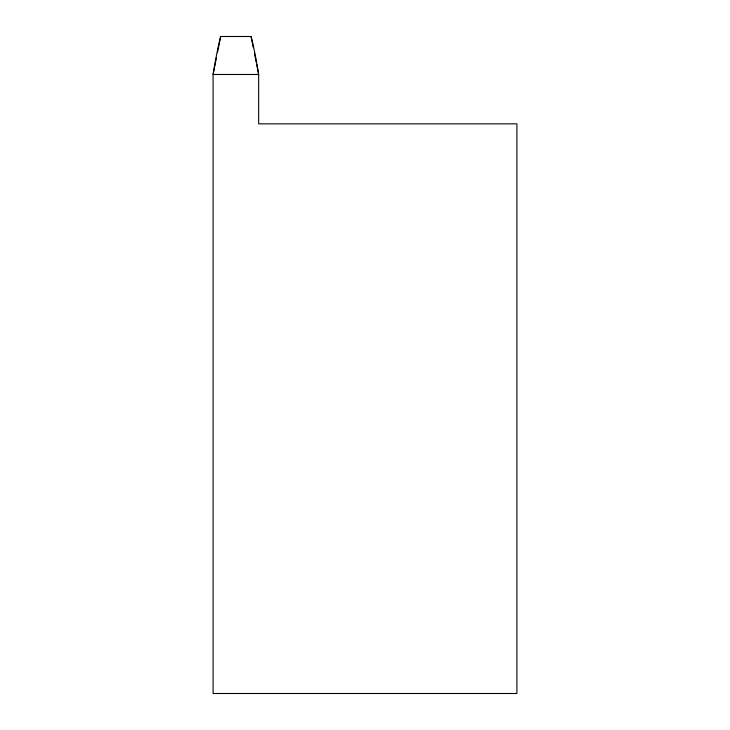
<?xml version="1.0" encoding="UTF-8"?>
<svg xmlns="http://www.w3.org/2000/svg" width="730" height="730" viewBox="0 0 730 730"><rect width="100%" height="100%" fill="white"/><g stroke="black" fill="none" stroke-linecap="round" stroke-linejoin="round"><path stroke-width="1.09" d="M216.445 57.725L213.096 74.478L213.096 693.5L516.904 693.5L516.904 123.844L258.666 123.844L258.666 74.478A48.873 3.851 80.9 0 0 251.065 36.5L220.688 36.5A48.873 3.851 -80.9 0 0 213.096 74.478L258.666 74.478L256.65 64.422M217.558 52.14L220.688 36.5M251.065 36.5L253.301 47.669M254.423 53.253L256.212 62.187"/></g></svg>
